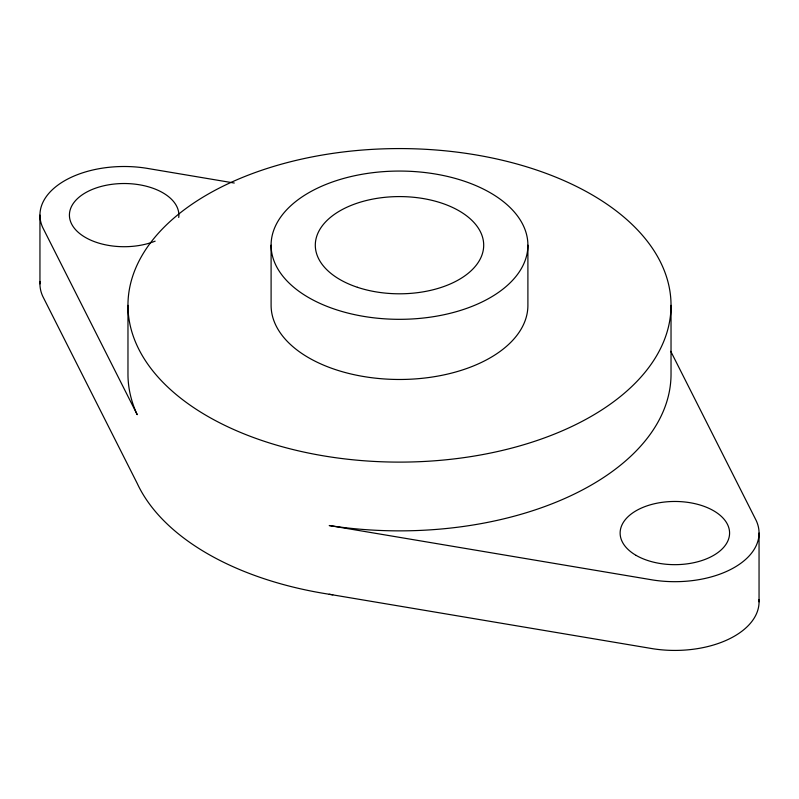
<?xml version="1.0" encoding="UTF-8"?>
<svg xmlns="http://www.w3.org/2000/svg" width="799" height="799" viewBox="0 0 799 799"><rect width="100%" height="100%" fill="white"/><g stroke="black" fill="none" stroke-linecap="round" stroke-linejoin="round"><path stroke-width="1.2" d="M234.257 183.031L145.937 168.16A84.195 48.609 0 0 0 42.816 227.695L137.218 414.671A271.53 156.764 0 0 1 127.97 374.092L127.97 305.348M329.218 594.266L653.063 648.768A84.195 48.609 0 0 0 758.96 599.51M670.77 351.32L756.184 520.489A84.195 48.609 0 0 1 653.063 580.024L329.218 525.522A271.53 156.764 0 0 0 671.03 374.092L671.03 305.348A271.53 156.764 0 0 0 263.73 169.578A271.53 156.764 0 0 0 263.73 441.108A271.53 156.764 0 0 0 671.03 305.348M759.05 533.063L759.05 601.817M527.899 245.193A128.399 74.127 0 0 1 335.3 309.393A128.399 74.127 0 0 1 335.3 180.993A128.399 74.127 0 0 1 527.899 245.193L527.899 305.348A128.399 74.127 0 0 1 399.5 379.475A128.399 74.127 0 0 1 271.101 305.348L271.101 245.193M39.95 215.121L39.95 283.865M332.803 594.806A271.53 156.764 0 0 1 137.218 483.415L42.816 296.449A84.195 48.609 0 0 1 40.04 281.568M155.136 241.158A54.731 31.6 0 0 1 73.248 226.736A54.731 31.6 0 0 1 115.915 183.88A54.731 31.6 0 0 1 178.726 217.468M636.154 555.405A54.731 31.6 0 0 0 727.719 541.243A54.731 31.6 0 0 0 660.693 502.541A54.731 31.6 0 0 0 636.154 555.405M357.403 287.29A84.195 48.609 0 0 0 483.695 245.193A84.195 48.609 0 0 0 357.403 203.096A84.195 48.609 0 0 0 357.403 287.29"/></g></svg>
